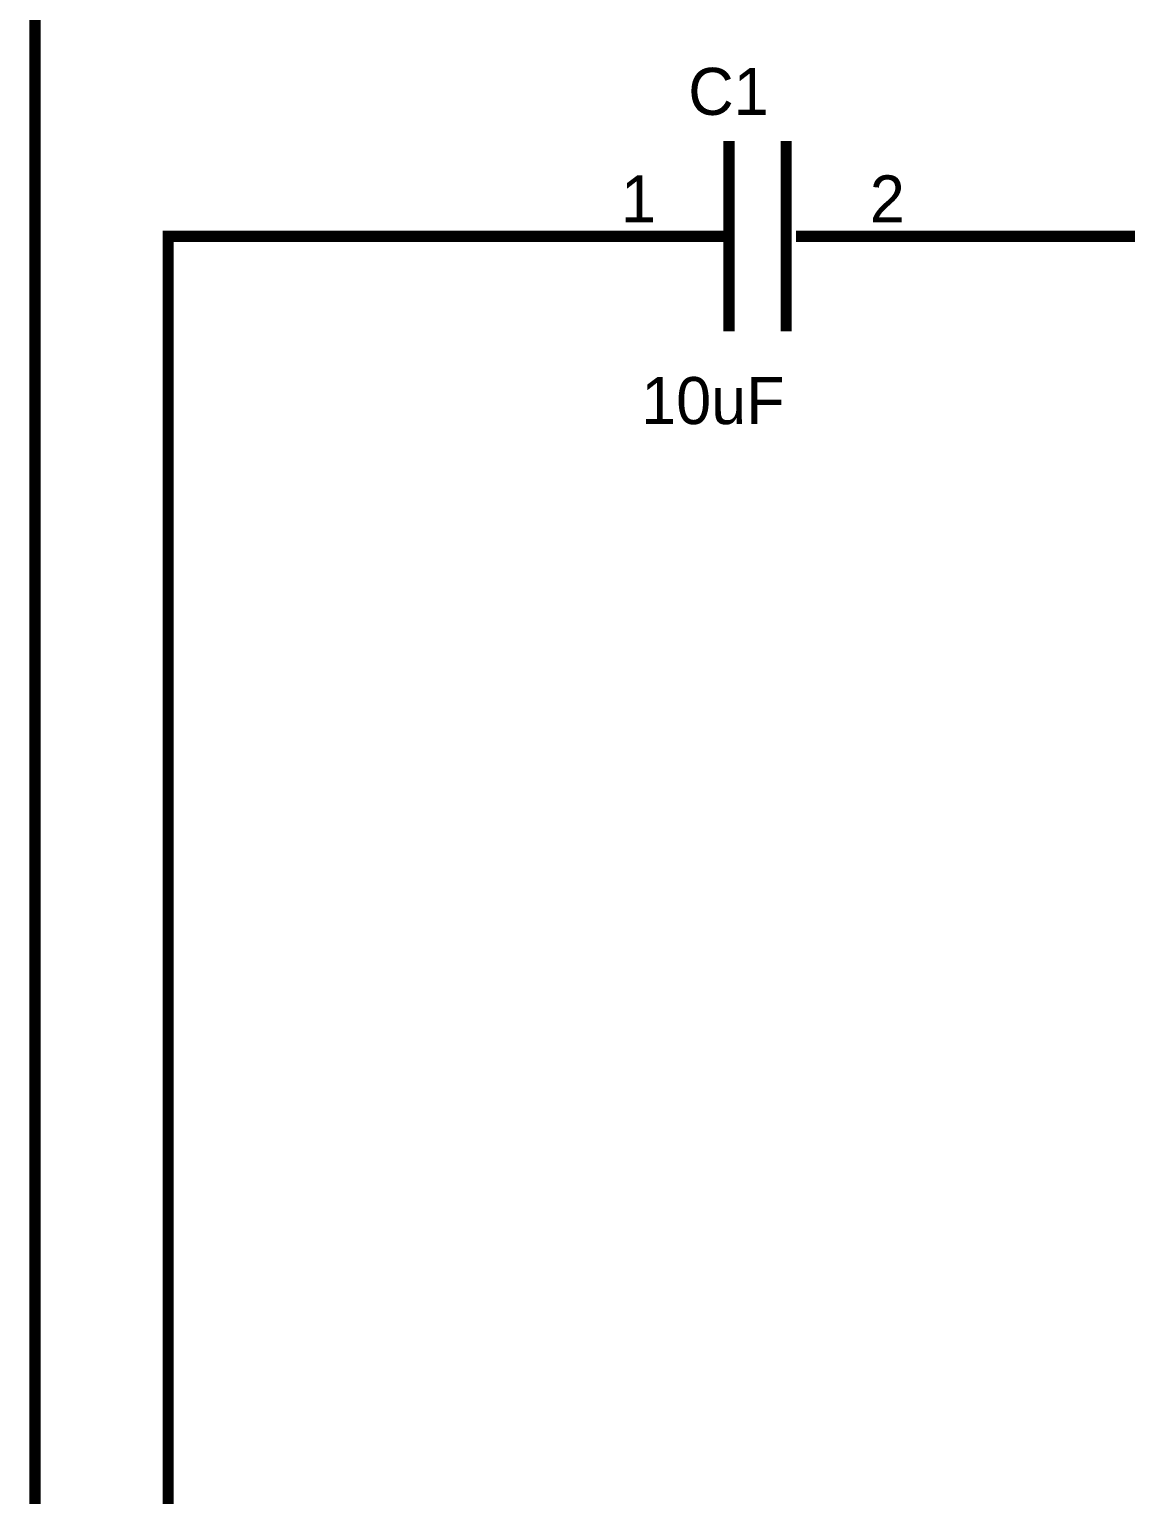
# Model space of a CAD drawing. Header units: inches. Extents: x 0 to 432, y 0 to 280.
# Drawn here: x 64.88 to 94.17, y 133.99 to 173.16 of the extents above; entities that cross this region are included whole.
import ezdxf

# ---------------------------------------------------------------- set-up
doc = ezdxf.new("R2010")
doc.units = ezdxf.units.IN
doc.layers.add('Sheet', color=255, linetype='Continuous')

msp = doc.modelspace()

# ---------------------------------------------------------------- linework, layer by layer
at = {"layer": 'Sheet'}
for points in [[(119.383, 91.434, 0.3, 0.3, 0), (65.026, 91.434, 0.3, 0.3, 0), (65.026, 208.27, 0.3, 0.3, 0)], [(83.568, 170.178, 0.3, 0.3, 0), (83.568, 165.091, 0.3, 0.3, 0)], [(85.095, 170.178, 0.3, 0.3, 0), (85.095, 165.091, 0.3, 0.3, 0)], [(209.296, 59.945, 0.3, 0.3, 0), (205.747, 59.945, 0.3, 0.3, 0), (205.747, 83.82, 0.3, 0.3, 0), (68.586, 83.82, 0.3, 0.3, 0), (68.586, 167.629, 0.3, 0.3, 0), (81.794, 167.629, 0.3, 0.3, 0)], [(83.568, 167.629, 0.3, 0.3, 0), (81.794, 167.629, 0.3, 0.3, 0)], [(83.568, 167.629, 0.3, 0.3, 0), (82.804, 167.629, 0.3, 0.3, 0)], [(85.354, 167.629, 0.3, 0.3, 0), (86.87, 167.629, 0.3, 0.3, 0)], [(85.354, 167.629, 0.3, 0.3, 0), (85.601, 167.629, 0.3, 0.3, 0)], [(86.87, 167.629, 0.3, 0.3, 0), (96.528, 167.629, 0.3, 0.3, 0)]]:
    msp.add_lwpolyline(points, format="xyseb", dxfattribs=at)

# ---------------------------------------------------------------- texts
for s, height, p in [('C1', 1.2577, (82.479, 170.874)), ('1', 1.258, (80.682, 167.999)), ('2', 1.258, (87.33, 167.999)), ('10uF', 1.2577, (81.221, 162.609))]:
    msp.add_text(s, height=height, dxfattribs=at).set_placement(p)

doc.saveas('drawing.dxf')
